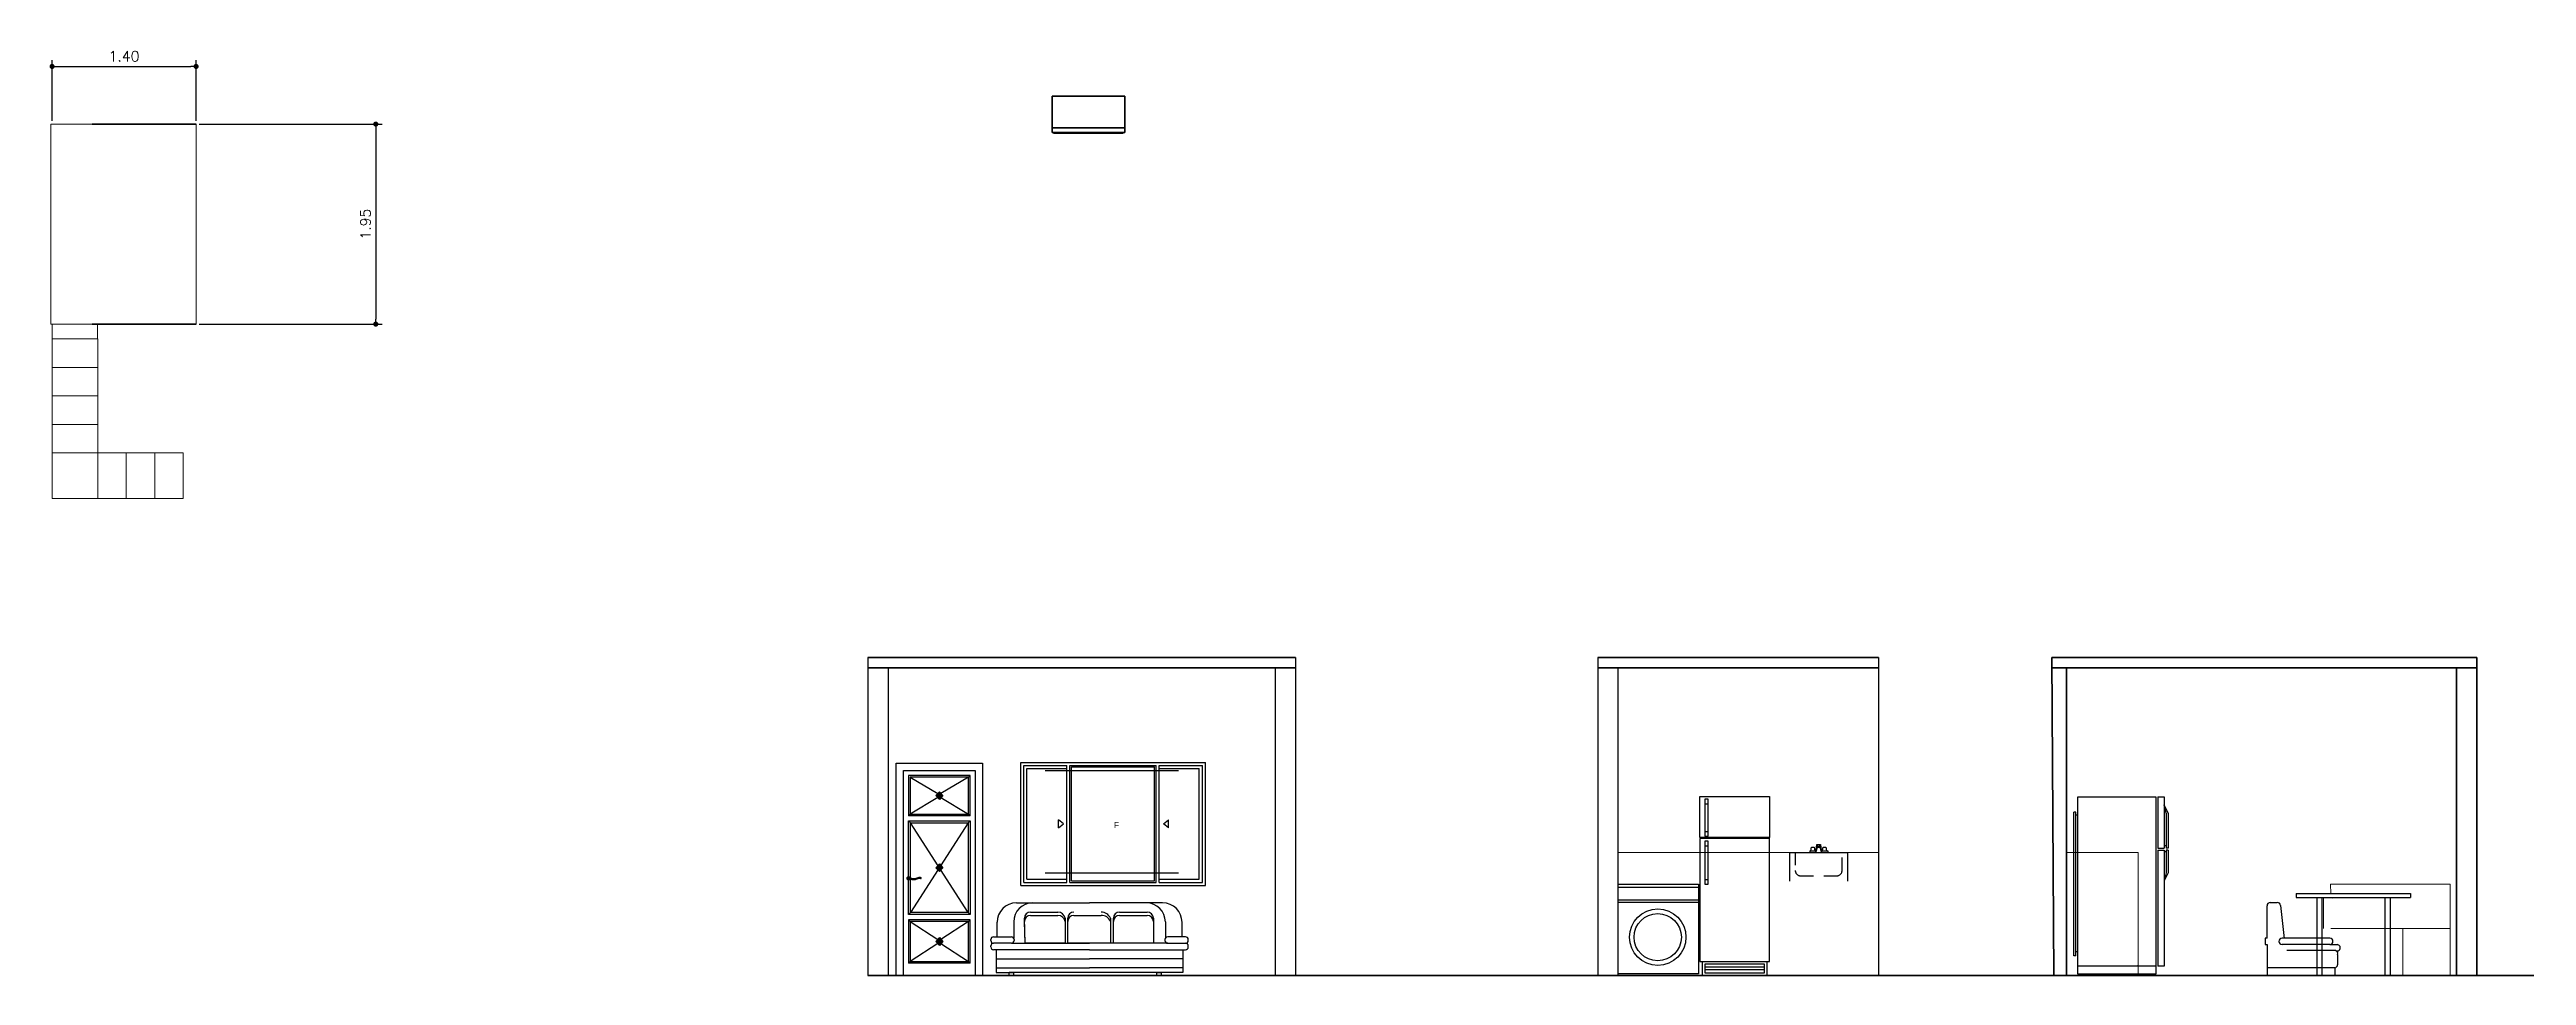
# Model space of a CAD drawing. Header units: millimetres. Extents: x -4763 to 645, y -25 to 217.
# Drawn here: x -37.22 to -13.08, y 5.32 to 14.35 of the extents above; entities that cross this region are included whole.
import ezdxf

# ---------------------------------------------------------------- set-up
doc = ezdxf.new("R2010")
doc.units = ezdxf.units.MM
doc.header["$LTSCALE"] = 0.5
doc.header["$PDMODE"] = 3
doc.linetypes.add('HIDDEN', pattern=[0.375, 0.25, -0.125])
for name, color, linetype in [('A-Glaz', 92, 'Continuous'), ('ARQ TEXTO 02', 3, 'Continuous'), ('CARR', 6, 'Continuous'), ('FUR', 42, 'Continuous'), ('FUR1', 8, 'Continuous'), ('NOI THAT', 42, 'Continuous'), ('PROJ', 4, 'HIDDEN'), ('SHAD', 30, 'Continuous'), ('SOLID', 31, 'Continuous'), ('XS', 1, 'Continuous'), ('家', 40, 'Continuous')]:
    doc.layers.add(name, color=color, linetype=linetype)
for name, color, linetype, lineweight in [('Alvenaria-alta', 5, 'Continuous', 50), ('ARQ - Linha-nivel', 1, 'Continuous', 18), ('ARQ Mobiliario', 34, 'Continuous', 13), ('mobilia', 2, 'Continuous', 18)]:
    doc.layers.add(name, color=color, linetype=linetype, lineweight=lineweight)
doc.styles.add('RS50', font='romans.shx', dxfattribs={"height": 0.1})
doc.styles.get("Standard").update_dxf_attribs({"font": 'arial.ttf'})
doc.dimstyles.new('Cota 50', dxfattribs={"dimscale": 0.05, "dimtxt": 0.1, "dimasz": 1, "dimexe": 1.25, "dimexo": 0.625, "dimgap": 1, "dimtad": 1, "dimzin": 4, "dimdsep": 46, "dimtxsty": 'RS50', "dimblk": 'DOT', "dimcen": 0.1, "dimclrd": 256, "dimclre": 256, "dimclrt": 256, "dimadec": 0, "dimazin": 0, "dimtfac": 1, "dimtix": 1, "dimtmove": 0, "dimatfit": 3, "dimldrblk": 'DOT', "dimfxl": 1.25, "dimarcsym": 0})

# ---------------------------------------------------------------- blocks, each defined once
blk = doc.blocks.new('CABHAND')
at = {"const_width": 0.125, "elevation": -0.2}
for points in [[(-1, -0.5), (-1, 0)], [(1, -0.5), (1, 0)], [(-1.5, -0.5), (1.5, -0.5)]]:
    blk.add_lwpolyline(points, dxfattribs=at)
blk = doc.blocks.new('CABDRAW')
at = {"extrusion": (-1.83772e-16, -1, 0)}
for p, q in [((1, 0), (0, 0)), ((0, 0, 1), (1, 0, 1)), ((0, 0), (0, 0, 1)), ((1, 0, 1), (1, 0))]:
    blk.add_line(p, q, dxfattribs=at)
for points in [[(0, 0, 1), (1, 0, 1), (1, 0), (0, 0)], [(0, -1, 1), (1, -1, 1), (1, -1), (0, -1)]]:
    blk.add_3dface(points)
blk = doc.blocks.new('3DBLOCK')
at = {"linetype": 'Continuous', "invisible_edges": 4}
for points in [[(0, 0, 1), (0, 1, 1), (0, 1), (0, 0)], [(0, 1, 1), (0, 1), (1, 1), (1, 1, 1)], [(0, 0, 1), (1, 0, 1), (1, 1, 1), (0, 1, 1)], [(0, 0), (1, 0), (1, 1), (0, 1)], [(1, 0, 1), (1, 0), (1, 1), (1, 1, 1)], [(1, 0, 1), (1, 0), (0, 0), (0, 0, 1)]]:
    blk.add_3dface(points, dxfattribs=at)
blk = doc.blocks.new('_Dot')
at = {"color": 0, "linetype": 'ByBlock', "lineweight": -2}
blk.add_line((-0.5, 0), (-1, 0), dxfattribs=at)
at = {"color": 0, "linetype": 'ByBlock', "const_width": 0.5}
blk.add_lwpolyline([(-0.25, 0, 1), (0.25, 0, 1)], format="xyb", close=True, dxfattribs=at)
blk = doc.blocks.new('*D320')
at = {"layer": 'Alvenaria-alta', "lineweight": -2, "transparency": 16777216}
for p, q in [((-37.194, 13.649), (-37.194, 14.242)), ((-35.791, 13.649), (-35.791, 14.242)), ((-37.144, 14.18), (-35.841, 14.18))]:
    blk.add_line(p, q, dxfattribs=at)
at = {"layer": 'DEFPOINTS', "color": 0, "transparency": 16777216}
for p in [(-35.791, 14.18), (-37.194, 13.618), (-35.791, 13.618)]:
    blk.add_point(p, dxfattribs=at)
at = {"layer": 'Alvenaria-alta', "lineweight": -2, "transparency": 16777216, "xscale": 0.05, "yscale": 0.05, "zscale": 0.05, "rotation": 180}
blk.add_blockref('_Dot', (-37.194, 14.18), dxfattribs=at)
at = {"layer": 'Alvenaria-alta', "lineweight": -2, "transparency": 16777216, "xscale": 0.05, "yscale": 0.05, "zscale": 0.05}
blk.add_blockref('_Dot', (-35.791, 14.18), dxfattribs=at)
at = {"layer": 'Alvenaria-alta', "transparency": 16777216, "insert": (-36.493, 14.28), "char_height": 0.1, "attachment_point": 5, "style": 'RS50'}
blk.add_mtext('1.40', dxfattribs=at)
blk = doc.blocks.new('*D321')
at = {"layer": 'Alvenaria-alta', "lineweight": -2, "transparency": 16777216}
for p, q in [((-35.76, 13.618), (-33.978, 13.618)), ((-34.04, 13.568), (-34.04, 11.718)), ((-35.76, 11.668), (-33.978, 11.668))]:
    blk.add_line(p, q, dxfattribs=at)
at = {"layer": 'DEFPOINTS', "color": 0, "transparency": 16777216}
for p in [(-35.791, 13.618), (-35.791, 11.668), (-34.04, 11.668)]:
    blk.add_point(p, dxfattribs=at)
at = {"layer": 'Alvenaria-alta', "lineweight": -2, "transparency": 16777216, "xscale": 0.05, "yscale": 0.05, "zscale": 0.05}
for p, rotation in [((-34.04, 13.618), 90), ((-34.04, 11.668), 270)]:
    blk.add_blockref('_Dot', p, dxfattribs=dict(at, rotation=rotation))
at = {"layer": 'Alvenaria-alta', "transparency": 16777216, "insert": (-34.14, 12.643), "char_height": 0.1, "attachment_point": 5, "rotation": 90, "style": 'RS50'}
blk.add_mtext('1.95', dxfattribs=at)
blk = doc.blocks.new('A$C51FA4E45')
at = {"layer": 'SHAD'}
h = blk.add_hatch(color=256, dxfattribs=at)
edge = h.paths.add_edge_path()
edge.add_spline(control_points=[(0.135, 0.946), (0.14, 0.946), (0.144, 0.936), (0.168, 0.934), (0.196, 0.935), (0.224, 0.953), (0.239, 0.945), (0.243, 0.944)], knot_values=[0.014772, 0.014772, 0.014772, 0.014772, 0.031889, 0.047047, 0.080211, 0.119574, 0.130856, 0.130856, 0.130856, 0.130856], degree=3, periodic=0)
edge.add_line((0.243, 0.944), (0.242, 0.954))
edge.add_spline(control_points=[(0.242, 0.954), (0.239, 0.955), (0.223, 0.963), (0.196, 0.946), (0.167, 0.944), (0.143, 0.947), (0.134, 0.963), (0.123, 0.963), (0.12, 0.962)], knot_values=[0, 0, 0, 0, 0.011282, 0.050645, 0.083809, 0.098967, 0.120315, 0.1297, 0.1297, 0.1297, 0.1297], degree=3, periodic=0)
edge.add_arc((0.12, 0.947), 0.015, 0, 90, ccw=False)
edge.add_arc((0.12, 0.947), 0.015, 356.2053, 360, ccw=False)
at = {"layer": 'SOLID'}
h = blk.add_hatch(color=256, dxfattribs=at)
h.paths.add_polyline_path([(0.42, 1.754), (0.453, 1.754), (0.42, 1.792)])
h.paths.add_polyline_path([(0.387, 1.754), (0.42, 1.754), (0.42, 1.792)])
h.paths.add_polyline_path([(0.42, 1.754), (0.387, 1.754), (0.42, 1.715)])
h.paths.add_polyline_path([(0.453, 1.754), (0.42, 1.754), (0.42, 1.715)])
h = blk.add_hatch(color=256, dxfattribs=at)
h.paths.add_polyline_path([(0.42, 1.09), (0.453, 1.051), (0.42, 1.051)])
h.paths.add_polyline_path([(0.42, 1.09), (0.42, 1.051), (0.387, 1.051)])
h.paths.add_polyline_path([(0.42, 1.013), (0.387, 1.051), (0.42, 1.051)])
h.paths.add_polyline_path([(0.42, 1.013), (0.42, 1.051), (0.453, 1.051)])
blk.add_hatch(color=256, dxfattribs=at).paths.add_polyline_path([(0.105, 0.947, 0.967421), (0.135, 0.946, 0.016559), (0.135, 0.947, 1)])
h = blk.add_hatch(color=256, dxfattribs=at)
h.paths.add_polyline_path([(0.42, 0.331), (0.453, 0.331), (0.42, 0.37)])
h.paths.add_polyline_path([(0.387, 0.331), (0.42, 0.331), (0.42, 0.37)])
h.paths.add_polyline_path([(0.42, 0.331), (0.387, 0.331), (0.42, 0.293)])
h.paths.add_polyline_path([(0.453, 0.331), (0.42, 0.331), (0.42, 0.293)])
at = {"layer": 'CARR'}
blk.add_line((0.243, 0.944), (0.242, 0.954), dxfattribs=at)
blk.add_arc((0.12, 0.947), 0.015, 90, 356.2053, dxfattribs=at)
blk.add_spline([(0.12, 0.962), (0.129, 0.962), (0.146, 0.948), (0.161, 0.945), (0.194, 0.948), (0.232, 0.958), (0.242, 0.954)], degree=3, dxfattribs=at)
blk.add_open_spline([(0.135, 0.946), (0.14, 0.946), (0.144, 0.936), (0.168, 0.934), (0.196, 0.935), (0.224, 0.953), (0.239, 0.945), (0.243, 0.944)], degree=3, knots=[0.0147719, 0.0147719, 0.0147719, 0.0147719, 0.031889, 0.0470467, 0.0802106, 0.1195741, 0.1308561, 0.1308561, 0.1308561, 0.1308561], dxfattribs=at)
at = {"layer": 'FUR'}
for p, q in [((0.705, 1.935), (0.72, 1.95)), ((0.12, 1.557), (0.135, 1.572)), ((0.72, 1.557), (0.12, 1.557)), ((0.14, 1.487), (0.12, 1.507)), ((0.7, 1.487), (0.72, 1.507)), ((0.705, 1.572), (0.72, 1.557)), ((0.14, 0.615), (0.12, 0.595)), ((0.135, 0.527), (0.12, 0.542)), ((0.72, 0.595), (0.7, 0.615)), ((0.705, 0.527), (0.72, 0.542)), ((0.12, 0.12), (0.135, 0.135)), ((0.72, 0.12), (0.12, 0.12)), ((0.705, 0.135), (0.72, 0.12))]:
    blk.add_line(p, q, dxfattribs=at)
for points in [[(0, 0), (0, 2.07), (0.84, 2.07), (0.84, 0)], [(0.07, 0), (0.07, 2), (0.77, 2), (0.77, 0)], [(0.72, 1.557), (0.72, 1.95), (0.12, 1.95), (0.12, 1.557)], [(0.12, 0.962), (0.12, 1.507), (0.72, 1.507), (0.72, 0.932)], [(0.14, 0.954), (0.14, 1.487), (0.7, 1.487), (0.7, 0.944)], [(0.72, 0.932), (0.72, 0.595), (0.12, 0.595), (0.12, 0.932)], [(0.7, 0.944), (0.7, 0.615), (0.14, 0.615), (0.14, 0.944)], [(0.72, 0.12), (0.72, 0.542), (0.12, 0.542), (0.12, 0.12)]]:
    blk.add_lwpolyline(points, dxfattribs=at)
for points in [[(0.705, 1.572), (0.705, 1.935), (0.135, 1.935), (0.135, 1.572), (0.705, 1.572)], [(0.705, 0.135), (0.705, 0.527), (0.135, 0.527), (0.135, 0.135), (0.705, 0.135)]]:
    blk.add_lwpolyline(points, close=True, dxfattribs=at)
at = {"layer": 'FUR1'}
for p, q in [((0.135, 1.935), (0.404, 1.773)), ((0.705, 1.935), (0.436, 1.773)), ((0.404, 1.735), (0.135, 1.572)), ((0.387, 1.754), (0.453, 1.754)), ((0.42, 1.792), (0.42, 1.715)), ((0.436, 1.735), (0.705, 1.572)), ((0.7, 0.615), (0.14, 1.487)), ((0.7, 1.487), (0.14, 0.615)), ((0.135, 0.527), (0.404, 0.35)), ((0.705, 0.527), (0.436, 0.35)), ((0.404, 0.312), (0.135, 0.135)), ((0.387, 0.331), (0.453, 0.331)), ((0.42, 0.37), (0.42, 0.293)), ((0.436, 0.312), (0.705, 0.135))]:
    blk.add_line(p, q, dxfattribs=at)
for points in [[(0.42, 1.792), (0.453, 1.754), (0.42, 1.715), (0.387, 1.754)], [(0.42, 1.09), (0.453, 1.051), (0.42, 1.013), (0.387, 1.051)], [(0.42, 0.37), (0.453, 0.331), (0.42, 0.293), (0.387, 0.331)]]:
    blk.add_lwpolyline(points, close=True, dxfattribs=at)
at = {"layer": 'PROJ'}
blk.add_circle((0.12, 0.947), 0.015, dxfattribs=at)
blk = doc.blocks.new('OPEN1', base_point=(3110, 7994))
for p, q in [((3110, 7994), (3060, 8034)), ((3060, 7954), (3060, 8034)), ((3060, 7954), (3110, 7994))]:
    blk.add_line(p, q)
blk = doc.blocks.new('AE0O10')
for p, q in [((0, 0), (0, 1200)), ((0, 1200), (1800, 1200)), ((30, 30), (30, 1170)), ((30, 1170), (450, 1170)), ((60, 1140), (450, 1140)), ((60, 60), (60, 1140)), ((450, 30), (450, 1170)), ((480, 30), (480, 1170)), ((480, 1170), (1320, 1170)), ((495, 45), (495, 1155)), ((495, 1155), (1305, 1155)), ((1305, 45), (1305, 1155)), ((1320, 30), (1320, 1170)), ((1350, 30), (1350, 1170)), ((1350, 1170), (1770, 1170)), ((1350, 1140), (1740, 1140)), ((1740, 60), (1740, 1140)), ((1770, 30), (1770, 1170)), ((1800, 0), (1800, 1200)), ((0, 0), (1800, 0)), ((30, 30), (450, 30)), ((60, 60), (450, 60)), ((480, 30), (1320, 30)), ((495, 45), (1305, 45)), ((1350, 60), (1740, 60)), ((1350, 30), (1770, 30))]:
    blk.add_line(p, q)
blk.add_blockref('OPEN1', (417, 600))
at = {"xscale": -1}
blk.add_blockref('OPEN1', (1391, 600), dxfattribs=at)
blk.add_text('F', height=60).set_placement((908, 559))

msp = doc.modelspace()

# ---------------------------------------------------------------- hatches: boundary and pattern name
at = {"layer": 'ARQ - Linha-nivel'}
h = msp.add_hatch(dxfattribs=at)
h.set_pattern_fill('GOST_GROUND', color=2)
h.paths.add_polyline_path([(-16.86536, 6.51751), (-17.45415, 6.51751), (-17.45415, 5.40972), (-16.86536, 5.40972)], flags=17)
h.paths.add_polyline_path([(-17.49415, 6.51751), (-17.56536, 6.51751), (-17.56536, 5.31751), (-16.86536, 5.31751), (-16.86536, 5.32972), (-17.45415, 5.32972), (-17.45415, 5.54972), (-17.47415, 5.54972), (-17.47415, 5.50972), (-17.49415, 5.50972)])
h = msp.add_hatch(dxfattribs=at)
h.set_pattern_fill('GOST_WOOD', color=2)
h.paths.add_polyline_path([(-16.86536, 5.40972), (-17.45415, 5.40972), (-17.45415, 5.32972), (-16.86536, 5.32972)])
h.paths.add_polyline_path([(-17.45415, 6.51751), (-17.47415, 6.51751), (-17.47415, 5.54972), (-17.45415, 5.54972)])
h.paths.add_polyline_path([(-17.47415, 6.51751), (-17.49415, 6.51751), (-17.49415, 5.50972), (-17.47415, 5.50972)])

# ---------------------------------------------------------------- linework, layer by layer
for p, q in [((-17.45415, 5.32972), (-17.45415, 7.05972)), ((-17.45415, 7.05972), (-16.69415, 7.05972)), ((-16.69415, 7.05972), (-16.69415, 5.32972)), ((-16.67415, 7.05972), (-16.67415, 6.55972)), ((-16.67415, 7.05972), (-16.61415, 7.05972)), ((-16.61415, 7.05972), (-16.61415, 6.55972)), ((-21.08795, 6.99181), (-21.05795, 6.99181)), ((-17.49415, 5.50972), (-17.49415, 6.90972)), ((-17.47415, 6.90972), (-17.49415, 6.90972)), ((-17.47415, 5.50972), (-17.47415, 6.90972)), ((-17.45415, 6.87972), (-17.47415, 6.87972)), ((-16.59415, 6.89972), (-16.61415, 6.97972)), ((-16.57415, 6.89972), (-16.61415, 6.97972)), ((-16.59415, 6.89972), (-16.59415, 6.55972)), ((-16.57415, 6.89972), (-16.57415, 6.55972)), ((-21.08795, 6.72181), (-21.05795, 6.72181)), ((-21.08795, 6.58181), (-21.05795, 6.58181)), ((-20.45795, 6.65251), (-20.45795, 6.66251)), ((-20.06778, 6.53439), (-20.00438, 6.53439)), ((-20.06778, 6.53439), (-20.06778, 6.51683)), ((-20.05607, 6.53439), (-20.05022, 6.5695)), ((-20.05022, 6.5695), (-20.02389, 6.5695)), ((-20.02389, 6.5695), (-20.01804, 6.53439)), ((-20.00633, 6.51683), (-19.99756, 6.59583)), ((-20.00633, 6.51683), (-19.98878, 6.57828)), ((-19.99756, 6.59583), (-19.96245, 6.59583)), ((-19.98878, 6.57828), (-19.99756, 6.59583)), ((-19.98878, 6.57828), (-19.97122, 6.57828)), ((-19.98878, 6.5695), (-19.97122, 6.5695)), ((-19.97122, 6.57828), (-19.96245, 6.59583)), ((-19.97122, 6.57828), (-19.95367, 6.51683)), ((-19.96245, 6.59583), (-19.95367, 6.51683)), ((-19.95562, 6.53439), (-19.89223, 6.53439)), ((-19.94197, 6.53439), (-19.93611, 6.5695)), ((-19.93611, 6.5695), (-19.90978, 6.5695)), ((-19.90978, 6.5695), (-19.90393, 6.53439)), ((-19.89223, 6.53439), (-19.89223, 6.51683)), ((-16.67415, 6.55972), (-16.61415, 6.55972)), ((-16.67415, 6.53972), (-16.61415, 6.53972)), ((-16.67415, 6.53972), (-16.67415, 5.40972)), ((-16.59415, 6.58138), (-16.61415, 6.58138)), ((-16.61415, 6.53972), (-16.61415, 5.40972)), ((-16.59415, 6.52293), (-16.61415, 6.52293)), ((-16.57415, 6.55972), (-16.59415, 6.55972)), ((-16.59415, 6.53972), (-16.59415, 6.31972)), ((-16.57415, 6.53972), (-16.59415, 6.53972)), ((-16.57415, 6.53972), (-16.57415, 6.31972)), ((-16.59415, 6.31972), (-16.61415, 6.23972)), ((-16.57415, 6.31972), (-16.61415, 6.23972)), ((-21.08795, 6.25181), (-21.05795, 6.25181)), ((-21.11295, 5.31751), (-21.11295, 5.45251)), ((-20.48295, 5.31751), (-21.11295, 5.31751)), ((-20.50795, 5.39702), (-21.08795, 5.39702)), ((-20.50795, 5.37227), (-21.08795, 5.37227)), ((-20.48295, 5.31751), (-20.48295, 5.45251)), ((-17.47415, 5.50972), (-17.49415, 5.50972)), ((-17.45415, 5.54972), (-17.47415, 5.54972)), ((-16.69415, 5.40972), (-17.45415, 5.40972)), ((-16.69415, 5.32972), (-17.45415, 5.32972)), ((-16.61415, 5.40972), (-16.67415, 5.40972))]:
    msp.add_line(p, q)
for points in [[(-21.0979, 6.66251), (-21.13795, 6.66251), (-21.13795, 7.06251), (-20.45795, 7.06251), (-20.45795, 6.66251), (-21.06979, 6.66251)], [(-21.08795, 6.67681), (-21.05795, 6.67681), (-21.05795, 7.03681), (-21.08795, 7.03681)], [(-21.0979, 6.65251), (-21.13795, 6.65251), (-21.13795, 5.45251), (-20.45795, 5.45251), (-20.45795, 6.65251), (-21.06978, 6.65251)], [(-21.08795, 6.20681), (-21.05795, 6.20681), (-21.05795, 6.62681), (-21.08795, 6.62681)], [(-21.08795, 5.34251), (-20.50795, 5.34251), (-20.50795, 5.42751), (-21.08795, 5.42751)]]:
    msp.add_lwpolyline(points, close=True)
msp.add_lwpolyline([(-20.26088, 6.23596), (-20.26088, 6.51683), (-19.69912, 6.51683), (-19.69912, 6.23596)])
at = {"linetype": 'HIDDEN'}
msp.add_lwpolyline([(-20.20821, 6.51683), (-20.20821, 6.34129, 0.41421356), (-20.15555, 6.28862), (-19.80445, 6.28862, 0.41421356), (-19.75179, 6.34129), (-19.75179, 6.51683)], format="xyb", dxfattribs=at)
at = {"layer": 'Alvenaria-alta'}
for p, q in [((-35.7913, 13.61808), (-36.8044, 13.61808)), ((-35.7913, 11.66785), (-36.8044, 11.66785)), ((-29.24654, 8.41751), (-25.07654, 8.41751)), ((-29.24654, 8.31751), (-25.07654, 8.31751)), ((-22.13155, 8.41751), (-19.39657, 8.41751)), ((-22.13155, 8.31751), (-19.39657, 8.31751)), ((-17.70724, 8.41751), (-17.68978, 5.31751)), ((-17.70724, 8.41751), (-13.56615, 8.41751)), ((-17.70668, 8.31751), (-13.56615, 8.31751)), ((-17.56536, 8.31751), (-17.56536, 5.31751)), ((-13.76502, 8.31751), (-13.76502, 5.31751)), ((-13.56615, 8.41751), (-13.56615, 5.31751)), ((-29.24654, 5.31751), (7.66695, 5.31751))]:
    msp.add_line(p, q, dxfattribs=at)
at = {"layer": 'ARQ Mobiliario', "color": 2}
for p, q in [((-36.74988, 11.52361), (-37.19415, 11.52361)), ((-37.19415, 11.52361), (-37.19415, 11.24595)), ((-36.74988, 11.24595), (-36.74988, 11.52361)), ((-37.19415, 11.24595), (-36.74988, 11.24595))]:
    msp.add_line(p, q, dxfattribs=at)
at = {"layer": 'ARQ Mobiliario'}
for p, q in [((-19.39657, 6.51683), (-21.93667, 6.51683)), ((-21.93667, 6.51683), (-21.93667, 5.31751)), ((-19.39657, 5.31751), (-19.39657, 6.51683)), ((-14.97254, 6.06751), (-14.97254, 6.06768)), ((-21.93667, 5.31751), (-19.39657, 5.31751))]:
    msp.add_line(p, q, dxfattribs=at)
at = {"layer": 'ARQ Mobiliario', "color": 2}
for points in [[(-37.19415, 10.96828), (-36.74988, 10.96828), (-36.74988, 11.24595), (-37.19415, 11.24595)], [(-37.19355, 10.69061), (-36.74929, 10.69061), (-36.74929, 10.96828), (-37.19355, 10.96828)], [(-36.74929, 10.69061), (-37.19355, 10.69061), (-37.19355, 10.41295), (-36.74929, 10.41295)], [(-36.47162, 9.96868), (-36.47162, 10.41295), (-36.74929, 10.41295), (-36.74929, 9.96868)], [(-36.19396, 9.96868), (-36.19396, 10.41295), (-36.47162, 10.41295), (-36.47162, 9.96868)], [(-35.91629, 9.96868), (-35.91629, 10.41295), (-36.19396, 10.41295), (-36.19396, 9.96868)]]:
    msp.add_lwpolyline(points, close=True, dxfattribs=at)
at = {"layer": 'ARQ TEXTO 02'}
for p, q in [((-29.24654, 8.41751), (-29.24654, 5.31751)), ((-29.24654, 8.41751), (-25.07654, 8.41751)), ((-29.04699, 8.31751), (-29.04699, 5.31751)), ((-29.04699, 8.31751), (-25.27654, 8.31751)), ((-25.27654, 8.31751), (-25.27654, 5.31751)), ((-25.07654, 8.41751), (-25.07654, 5.31751)), ((-22.13155, 8.41751), (-22.13155, 5.31751)), ((-22.13155, 8.41751), (-19.39657, 8.41751)), ((-22.13155, 8.31751), (-19.39657, 8.31751)), ((-21.93667, 8.31751), (-19.54671, 8.31751)), ((-21.93667, 8.31751), (-21.93667, 5.31751)), ((-19.39657, 8.41751), (-19.39657, 5.31751)), ((-17.70724, 8.41751), (-13.56615, 8.41751)), ((-17.56536, 8.31751), (-13.76502, 8.31751)), ((-17.56536, 8.31751), (-13.76502, 8.31751)), ((-27.51834, 7.31751), (-26.21836, 7.31751)), ((-27.51834, 6.31751), (-26.21836, 6.31751)), ((-29.24654, 5.31751), (-25.07654, 5.31751)), ((-22.13155, 5.31751), (-19.39657, 5.31751)), ((-17.68978, 5.31751), (-13.56615, 5.31751))]:
    msp.add_line(p, q, dxfattribs=at)
at = {"layer": 'mobilia'}
for p, q in [((-37.20521, 13.61808), (-35.7913, 13.61808)), ((-37.20521, 11.66785), (-37.20521, 13.61808)), ((-36.75022, 13.61808), (-37.19415, 13.61808)), ((-35.7913, 13.61808), (-35.7913, 11.66785)), ((-35.7913, 11.66785), (-37.20521, 11.66785)), ((-36.75022, 11.66785), (-37.19415, 11.66785)), ((-37.19415, 11.66785), (-37.19415, 11.52361)), ((-36.75022, 11.52361), (-36.75022, 11.66785)), ((-37.19415, 11.52361), (-36.75022, 11.52361)), ((-36.75022, 11.24595), (-37.19415, 11.24595)), ((-15.06198, 6.07751), (-15.06028, 5.77551)), ((-13.82751, 6.20751), (-14.99143, 6.20751)), ((-14.99143, 6.20751), (-14.99092, 6.11751)), ((-13.82751, 5.31751), (-13.82751, 6.20751)), ((-14.98899, 5.77551), (-13.82751, 5.77551)), ((-14.28751, 5.77551), (-14.28751, 5.31751)), ((-13.82751, 5.77551), (-13.82751, 5.31751)), ((-13.82751, 5.31751), (-13.82751, 5.76251)), ((-14.28751, 5.31751), (-13.82751, 5.31751))]:
    msp.add_line(p, q, dxfattribs=at)
for points in [[(-37.19355, 10.41295), (-36.74929, 10.41295), (-36.74929, 9.96868), (-37.19355, 9.96868)], [(-17.56536, 5.31751), (-16.86536, 5.31751), (-16.86536, 6.51751), (-17.56536, 6.51751)]]:
    msp.add_lwpolyline(points, close=True, dxfattribs=at)
at = {"layer": 'NOI THAT'}
for p, q in [((-15.32751, 6.11751), (-14.21251, 6.11751)), ((-15.32751, 6.11751), (-15.32751, 6.07751)), ((-15.32751, 6.07751), (-14.21251, 6.07751)), ((-15.12751, 6.07751), (-15.12751, 5.31751)), ((-15.07751, 6.07751), (-15.07751, 5.31751)), ((-14.46251, 6.07751), (-14.46251, 5.31751)), ((-14.41251, 6.07751), (-14.41251, 5.31751)), ((-14.21251, 6.11751), (-14.21251, 6.07751))]:
    msp.add_line(p, q, dxfattribs=at)
at = {"layer": 'XS', "linetype": 'Continuous'}
for p, q in [((-21.93305, 5.33266), (-21.93305, 6.20731)), ((-21.93305, 6.20731), (-21.15144, 6.20731)), ((-21.15144, 6.20731), (-21.15144, 5.33266)), ((-21.15144, 5.33266), (-21.93305, 5.33266))]:
    msp.add_line(p, q, dxfattribs=at)
at = {"layer": 'XS', "linetype": 'Continuous', "ltscale": 1000}
for p, q in [((-21.93305, 6.17857), (-21.15144, 6.17857)), ((-21.93305, 6.05575), (-21.15144, 6.05575)), ((-21.93305, 6.03319), (-21.15144, 6.03319))]:
    msp.add_line(p, q, dxfattribs=at)
for radius in [0.27527, 0.23027]:
    msp.add_circle((-21.54852, 5.69113), radius, dxfattribs=at)
at = {"layer": '家', "linetype": 'Continuous'}
for p, q in [((-27.98639, 5.69466, 0.045), (-27.98639, 5.83615, 0.045)), ((-27.82367, 5.84056, 0.045), (-27.82367, 5.68159, 0.045)), ((-27.79703, 6.02551, 0.10125), (-27.08494, 6.02551, 0.05625)), ((-27.71111, 5.63176, 0.03674), (-27.72025, 5.87511, 0.03674)), ((-27.71111, 5.63176, 0.03674), (-27.72025, 5.84399, 0.03674)), ((-27.66066, 5.9347, 0.03674), (-27.39527, 5.9347, 0.03674)), ((-27.66066, 5.90358, 0.03674), (-27.39527, 5.90358, 0.03674)), ((-27.32196, 5.87511, 0.03674), (-27.32196, 5.63176, 0.03674)), ((-27.32196, 5.84399, 0.03674), (-27.32196, 5.63176, 0.03674)), ((-27.29769, 5.63176, 0.03674), (-27.29769, 5.87511, 0.03674)), ((-27.29769, 5.63176, 0.03674), (-27.29769, 5.84399, 0.03674)), ((-27.2381, 5.90358, 0.03674), (-26.97271, 5.90358, 0.03674)), ((-26.37284, 6.02551, 0.10125), (-27.08494, 6.02551, 0.05625)), ((-26.8811, 5.87511, 0.03674), (-26.8811, 5.63176, 0.03674)), ((-26.8811, 5.84399, 0.03674), (-26.8811, 5.63176, 0.03674)), ((-26.85226, 5.63176, 0.03674), (-26.85226, 5.87511, 0.03674)), ((-26.85226, 5.63176, 0.03674), (-26.85226, 5.84399, 0.03674)), ((-26.79267, 5.9347, 0.03674), (-26.52271, 5.9347, 0.03674)), ((-26.79267, 5.90358, 0.03674), (-26.52271, 5.90358, 0.03674)), ((-26.46311, 5.87511, 0.03674), (-26.46311, 5.63176, 0.03674)), ((-26.46311, 5.84399, 0.03674), (-26.46311, 5.63176, 0.03674)), ((-26.34621, 5.84056, 0.045), (-26.34621, 5.68159, 0.045)), ((-26.18349, 5.69466, 0.045), (-26.18349, 5.83615, 0.045)), ((-15.61113, 5.68102), (-15.61113, 5.99733)), ((-15.57924, 6.02922), (-15.51221, 6.02922)), ((-15.4805, 6.00075), (-15.44557, 5.67697)), ((-28.19864, 5.56328, -0.10125), (-28.19864, 5.46365, -0.10125)), ((-28.04696, 5.65836, 0.045), (-28.04696, 5.66824, 0.045)), ((-28.04696, 5.59546, 0.045), (-28.04696, 5.60534, 0.045)), ((-28.02054, 5.69466, 0.045), (-27.84647, 5.69466, 0.045)), ((-27.84647, 5.63194, 0.045), (-28.02054, 5.63194, 0.045)), ((-27.43559, 5.56904, 0.045), (-28.02054, 5.56904, 0.045)), ((-27.86984, 5.56904, 0.10125), (-27.99521, 5.56904, 0.10125)), ((-27.99521, 5.56904, 0.10125), (-27.99521, 5.34822, 0.10125)), ((-27.98639, 5.63176, 0.045), (-27.98639, 5.63194, 0.045)), ((-27.86984, 5.63194), (-27.86984, 5.63176)), ((-27.84647, 5.63176, 0.045), (-27.08494, 5.63176)), ((-27.82005, 5.66824, 0.045), (-27.82005, 5.65836, 0.045)), ((-27.32196, 5.63176, 0.03674), (-27.71111, 5.63176, 0.03674)), ((-27.08494, 5.56904), (-27.43559, 5.56904, 0.045)), ((-26.8811, 5.63176, 0.03674), (-27.29769, 5.63176, 0.03674)), ((-26.32341, 5.63176, 0.045), (-27.08494, 5.63176)), ((-27.08494, 5.56904), (-26.73429, 5.56904, 0.045)), ((-26.46311, 5.63176, 0.03674), (-26.85226, 5.63176, 0.03674)), ((-26.73429, 5.56904, 0.045), (-26.14934, 5.56904, 0.045)), ((-26.34983, 5.66824, 0.045), (-26.34983, 5.65836, 0.045)), ((-26.14934, 5.69466, 0.045), (-26.32341, 5.69466, 0.045)), ((-26.32341, 5.63194, 0.045), (-26.14934, 5.63194, 0.045)), ((-26.30004, 5.63194), (-26.30004, 5.63176)), ((-26.30004, 5.56904, 0.10125), (-26.17467, 5.56904, 0.10125)), ((-26.18349, 5.63176, 0.045), (-26.18349, 5.63194, 0.045)), ((-26.17467, 5.56904, 0.10125), (-26.17467, 5.34822, 0.10125)), ((-26.12291, 5.65836, 0.045), (-26.12291, 5.66824, 0.045)), ((-26.12291, 5.59546, 0.045), (-26.12291, 5.60534, 0.045)), ((-15.62797, 5.68102), (-15.62797, 5.61902)), ((-15.61113, 5.68102), (-15.62797, 5.68102)), ((-15.62797, 5.61902), (-15.61113, 5.61902)), ((-15.61113, 5.61902), (-15.61113, 5.31751)), ((-14.9995, 5.68102), (-15.4642, 5.68102)), ((-14.9995, 5.61902), (-15.4642, 5.61902)), ((-14.94438, 5.56085, -0.10125), (-15.41913, 5.56085, -0.10125)), ((-14.9995, 5.61902), (-14.92922, 5.61902)), ((-27.99521, 5.47991), (-27.08494, 5.47991, -0.045)), ((-27.99521, 5.39184), (-27.08494, 5.39184, -0.045)), ((-27.99521, 5.34822, 0.10125), (-27.86984, 5.34822, 0.10125)), ((-26.17467, 5.34822, 0.10125), (-27.86984, 5.34822, 0.10125)), ((-27.86984, 5.34822, 0.10125), (-27.82646, 5.34822, 0.10125)), ((-27.86984, 5.31751, 0.10125), (-27.86984, 5.34822, 0.10125)), ((-27.86984, 5.31751, 0.10125), (-27.86984, 5.34822, 0.10125)), ((-27.82646, 5.31751, 0.10125), (-27.86984, 5.31751, 0.10125)), ((-27.82646, 5.34822, 0.10125), (-27.82646, 5.31751, 0.10125)), ((-26.17467, 5.47991), (-27.08494, 5.47991, -0.045)), ((-26.17467, 5.39184), (-27.08494, 5.39184, -0.045)), ((-26.43019, 5.34822, 0.10125), (-26.38681, 5.34822, 0.10125)), ((-26.43019, 5.31751, 0.10125), (-26.43019, 5.34822, 0.10125)), ((-26.38681, 5.31751, 0.10125), (-26.43019, 5.31751, 0.10125)), ((-26.38681, 5.34822, 0.10125), (-26.38681, 5.31751, 0.10125)), ((-26.17467, 5.34822, 0.10125), (-26.30004, 5.34822, 0.10125)), ((-14.949, 5.39292, -0.10125), (-15.61113, 5.39292, -0.10125)), ((-14.95039, 5.31751, -0.10125), (-15.61113, 5.31751)), ((-15.21542, 5.31751), (-15.61113, 5.31751)), ((-14.95039, 5.39292, -0.10125), (-14.95039, 5.31751, -0.10125)), ((-14.92335, 5.52197, -0.10125), (-14.92335, 5.42233, -0.10125))]:
    msp.add_line(p, q, dxfattribs=at)
for centre, radius, start, end in [((-27.79703, 5.83615, 0.10125), 0.18936, 90, 180), ((-27.63872, 5.84056, 0.14625), 0.18495, 90, 180), ((-27.66066, 5.87511, 0.03674), 0.05959, 90, 180), ((-27.66066, 5.84399, 0.03674), 0.05959, 90, 180), ((-27.39343, 5.86207, 0.03674), 0.07265, 10.335057, 91.451259), ((-27.39343, 5.83095, 0.03674), 0.07265, 10.335057, 91.451259), ((-27.2381, 5.87511, 0.03674), 0.05959, 90, 180), ((-27.2381, 5.84399, 0.03674), 0.05959, 90, 180), ((-26.96879, 5.84053, 0.03674), 0.09426, 21.522237, 92.3847), ((-26.96879, 5.80941, 0.03674), 0.09426, 21.522237, 92.3847), ((-26.79267, 5.87511, 0.03674), 0.05959, 90, 180), ((-26.79267, 5.84399, 0.03674), 0.05959, 90, 180), ((-26.53116, 5.84056, 0.14625), 0.18495, 0, 90), ((-26.52271, 5.87511, 0.03674), 0.05959, 0, 90), ((-26.52271, 5.84399, 0.03674), 0.05959, 0, 90), ((-26.37284, 5.83615, 0.10125), 0.18936, 0, 90), ((-15.57924, 5.99733), 0.03189, 90, 180), ((-15.51221, 5.99733), 0.03189, 6.157472, 90), ((-28.02054, 5.66824, 0.045), 0.02642, 90, 180), ((-28.02054, 5.65836, 0.045), 0.02642, 180, 270), ((-28.02054, 5.60534, 0.045), 0.02642, 90, 180), ((-28.02054, 5.59546, 0.045), 0.02642, 180, 270), ((-27.84647, 5.66824, 0.045), 0.02642, 0, 90), ((-27.84647, 5.65836, 0.045), 0.02642, 270, 0), ((-26.32341, 5.66824, 0.045), 0.02642, 90, 180), ((-26.32341, 5.65836, 0.045), 0.02642, 180, 270), ((-26.14934, 5.66824, 0.045), 0.02642, 0, 90), ((-26.14934, 5.65836, 0.045), 0.02642, 270, 0), ((-26.14934, 5.60534, 0.045), 0.02642, 0, 90), ((-26.14934, 5.59546, 0.045), 0.02642, 270, 0), ((-15.4642, 5.65002), 0.031, 90, 270), ((-14.9995, 5.65002), 0.031, 270, 90), ((-14.92922, 5.58796, -0.10125), 0.03106, 240.766498, 90), ((-14.95198, 5.53162, -0.10125), 0.0302, 341.377217, 75.442071), ((-14.95726, 5.42601, -0.10125), 0.03411, 284.019801, 353.811929)]:
    msp.add_arc(centre, radius, start, end, dxfattribs=at)

# ---------------------------------------------------------------- block references
for name, p, xscale, yscale, zscale in [('3DBLOCK', (-27.45051, 13.58112), 0.7085350819672132, 0.3099840983606558, 0.05904459016393444), ('3DBLOCK', (-27.45051, 13.53684, 0.05904), 0.7085350819672132, 0.3542675409836066, 0.450215), ('CABDRAW', (-27.43575, 13.53684, 0.40224), 0.3321258196721312, 0.007380573770491805, 0.08118631147540985), ('CABDRAW', (-27.43575, 13.53684, 0.30998), 0.3321258196721312, 0.007380573770491805, 0.08118631147540985), ('CABDRAW', (-27.43575, 13.53684, 0.20297), 0.6790127868852459, 0.007380573770491805, 0.09594745901639345), ('CABDRAW', (-27.43575, 13.53684, 0.07381), 0.6790127868852459, 0.007380573770491805, 0.1180891803278689), ('CABHAND', (-27.26968, 13.52946, 0.13285), 0.01476114754098361, 0.01476114754098361, 0.01476114754098361), ('CABHAND', (-27.26968, 13.52946, 0.25094), 0.01476114754098361, 0.01476114754098361, 0.01476114754098361), ('CABHAND', (-27.26968, 13.52946, 0.35058), 0.01476114754098361, 0.01476114754098361, 0.01476114754098361), ('CABHAND', (-27.26968, 13.52946, 0.44283), 0.01476114754098361, 0.01476114754098361, 0.01476114754098361), ('CABDRAW', (-26.75673, 13.53684, 0.30998), -0.3321258196721312, 0.007380573770491805, 0.08118631147540985), ('CABDRAW', (-26.75673, 13.53684, 0.40224), -0.3321258196721312, 0.007380573770491805, 0.08118631147540985), ('CABHAND', (-26.9228, 13.52946, 0.13285), -0.01476114754098361, 0.01476114754098361, 0.01476114754098361), ('CABHAND', (-26.9228, 13.52946, 0.25094), -0.01476114754098361, 0.01476114754098361, 0.01476114754098361), ('CABHAND', (-26.9228, 13.52946, 0.44283), -0.01476114754098361, 0.01476114754098361, 0.01476114754098361), ('CABHAND', (-26.9228, 13.52946, 0.35058), -0.01476114754098361, 0.01476114754098361, 0.01476114754098361)]:
    msp.add_blockref(name, p, dxfattribs=dict(xscale=xscale, yscale=yscale, zscale=zscale))
msp.add_blockref('A$C51FA4E45', (-28.96864, 5.31751))
at = {"layer": 'A-Glaz', "xscale": 0.001, "yscale": 0.001, "zscale": 0.001}
msp.add_blockref('AE0O10', (-27.75578, 6.19549), dxfattribs=at)

# ---------------------------------------------------------------- dimensions: what is measured, and where the dimension line sits
at = {"layer": 'Alvenaria-alta'}
dim = msp.add_linear_dim(base=(-35.7913, 14.17981), p1=(-37.19415, 13.61808), p2=(-35.7913, 13.61808), dimstyle='Cota 50', dxfattribs=at)
dim.commit()
dim.dimension.update_dxf_attribs({"geometry": '*D320', "text_midpoint": (-36.49272, 14.27981)})
dim = msp.add_linear_dim(base=(-34.04035, 11.66785), p1=(-35.7913, 13.61808), p2=(-35.7913, 11.66785), angle=90, dimstyle='Cota 50', dxfattribs=at)
dim.commit()
dim.dimension.update_dxf_attribs({"geometry": '*D321', "text_midpoint": (-34.14035, 12.64297)})

doc.saveas('drawing.dxf')
